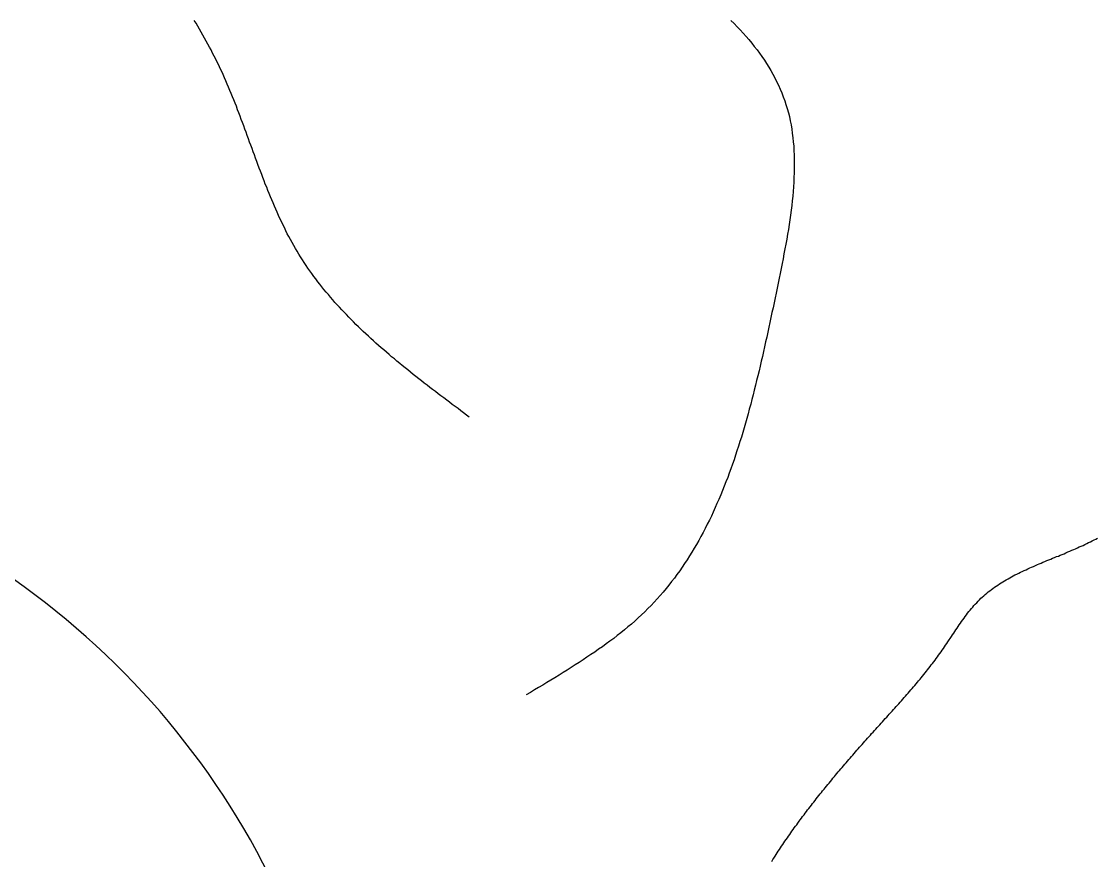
# Model space of a CAD drawing. Extents: x 443 to 1217, y -1921 to -677.
# Drawn here: x 689.31 to 695.22, y -879.96 to -875.35 of the extents above; entities that cross this region are included whole.
import ezdxf

# ---------------------------------------------------------------- set-up
doc = ezdxf.new("R2010")
doc.units = 0
doc.header["$MEASUREMENT"] = 0
doc.layers.add('1', color=7, linetype='CONTINUOUS')
doc.layers.add('3', color=8, linetype='CONTINUOUS')

msp = doc.modelspace()

# ---------------------------------------------------------------- linework, layer by layer
at = {"layer": '1', "color": 7}
for p, q in [((690.271, -875.3579), (690.2612, -875.3426)), ((690.2808, -875.3742), (690.271, -875.3579)), ((693.2103, -875.3437), (693.2277, -875.3601)), ((693.2277, -875.3601), (693.2451, -875.3775)), ((690.2895, -875.3906), (690.2808, -875.3742)), ((690.2993, -875.4069), (690.2895, -875.3906)), ((690.308, -875.4233), (690.2993, -875.4069)), ((690.3179, -875.4396), (690.308, -875.4233)), ((693.2451, -875.3775), (693.2615, -875.3949)), ((693.2615, -875.3949), (693.2778, -875.4124)), ((693.2778, -875.4124), (693.2942, -875.4309)), ((690.3266, -875.456), (690.3179, -875.4396)), ((690.3353, -875.4723), (690.3266, -875.456)), ((690.3451, -875.4887), (690.3353, -875.4723)), ((693.2942, -875.4309), (693.3094, -875.4483)), ((693.3094, -875.4483), (693.3247, -875.4669)), ((693.3247, -875.4669), (693.3389, -875.4854)), ((693.3389, -875.4854), (693.3541, -875.5039)), ((690.3538, -875.505), (690.3451, -875.4887)), ((690.3615, -875.5224), (690.3538, -875.505)), ((690.3702, -875.5388), (690.3615, -875.5224)), ((690.3789, -875.5551), (690.3702, -875.5388)), ((693.3541, -875.5039), (693.3672, -875.5224)), ((693.3672, -875.5224), (693.3814, -875.541)), ((693.3814, -875.541), (693.3944, -875.5606)), ((690.3876, -875.5726), (690.3789, -875.5551)), ((690.3952, -875.5889), (690.3876, -875.5726)), ((690.404, -875.6064), (690.3952, -875.5889)), ((693.3944, -875.5606), (693.4064, -875.5791)), ((693.4064, -875.5791), (693.4184, -875.5987)), ((693.4184, -875.5987), (693.4304, -875.6183)), ((690.4116, -875.6238), (690.404, -875.6064)), ((690.4192, -875.6401), (690.4116, -875.6238)), ((690.4268, -875.6576), (690.4192, -875.6401)), ((690.4345, -875.675), (690.4268, -875.6576)), ((693.4304, -875.6183), (693.4413, -875.638)), ((693.4413, -875.638), (693.4522, -875.6587)), ((693.4522, -875.6587), (693.462, -875.6783)), ((690.4421, -875.6925), (690.4345, -875.675)), ((690.4497, -875.7099), (690.4421, -875.6925)), ((690.4563, -875.7273), (690.4497, -875.7099)), ((693.462, -875.6783), (693.4718, -875.699)), ((693.4718, -875.699), (693.4816, -875.7197)), ((693.4816, -875.7197), (693.4903, -875.7404)), ((690.4639, -875.7448), (690.4563, -875.7273)), ((690.4715, -875.7622), (690.4639, -875.7448)), ((690.4781, -875.7796), (690.4715, -875.7622)), ((690.4857, -875.7971), (690.4781, -875.7796)), ((693.4903, -875.7404), (693.498, -875.7622)), ((693.498, -875.7622), (693.5067, -875.784)), ((690.4922, -875.8145), (690.4857, -875.7971)), ((690.4988, -875.833), (690.4922, -875.8145)), ((690.5053, -875.8505), (690.4988, -875.833)), ((693.5067, -875.784), (693.5132, -875.8047)), ((693.5132, -875.8047), (693.5198, -875.8265)), ((693.5198, -875.8265), (693.5263, -875.8494)), ((690.5129, -875.8679), (690.5053, -875.8505)), ((690.5195, -875.8864), (690.5129, -875.8679)), ((690.526, -875.9039), (690.5195, -875.8864)), ((693.5263, -875.8494), (693.5318, -875.8712)), ((693.5318, -875.8712), (693.5361, -875.8941)), ((693.5361, -875.8941), (693.5416, -875.917)), ((690.5326, -875.9213), (690.526, -875.9039)), ((690.5391, -875.9398), (690.5326, -875.9213)), ((690.5456, -875.9573), (690.5391, -875.9398)), ((690.5522, -875.9747), (690.5456, -875.9573)), ((693.5416, -875.917), (693.5448, -875.9398)), ((693.5448, -875.9398), (693.5481, -875.9627)), ((690.5587, -875.9932), (690.5522, -875.9747)), ((690.5652, -876.0107), (690.5587, -875.9932)), ((690.5718, -876.0281), (690.5652, -876.0107)), ((693.5481, -875.9627), (693.5514, -875.9867)), ((693.5514, -875.9867), (693.5535, -876.0096)), ((693.5535, -876.0096), (693.5557, -876.0336)), ((690.5783, -876.0466), (690.5718, -876.0281)), ((690.5849, -876.0641), (690.5783, -876.0466)), ((690.5914, -876.0815), (690.5849, -876.0641)), ((693.5557, -876.0336), (693.5568, -876.0575)), ((693.5568, -876.0575), (693.5579, -876.0826)), ((690.5979, -876.1), (690.5914, -876.0815)), ((690.6045, -876.1175), (690.5979, -876.1)), ((690.611, -876.1349), (690.6045, -876.1175)), ((690.6176, -876.1534), (690.611, -876.1349)), ((693.5579, -876.0826), (693.559, -876.1066)), ((693.559, -876.1066), (693.559, -876.1317)), ((693.559, -876.1317), (693.559, -876.1556)), ((690.6241, -876.1709), (690.6176, -876.1534)), ((690.6317, -876.1883), (690.6241, -876.1709)), ((690.6383, -876.2058), (690.6317, -876.1883)), ((693.5579, -876.1807), (693.5568, -876.2058)), ((693.559, -876.1556), (693.5579, -876.1807)), ((690.6448, -876.2232), (690.6383, -876.2058)), ((690.6513, -876.2417), (690.6448, -876.2232)), ((690.659, -876.2592), (690.6513, -876.2417)), ((693.5557, -876.2308), (693.5546, -876.257)), ((693.5568, -876.2058), (693.5557, -876.2308)), ((690.6655, -876.2766), (690.659, -876.2592)), ((690.6731, -876.294), (690.6655, -876.2766)), ((690.6797, -876.3115), (690.6731, -876.294)), ((690.6873, -876.3278), (690.6797, -876.3115)), ((693.5503, -876.3082), (693.547, -876.3333)), ((693.5525, -876.282), (693.5503, -876.3082)), ((693.5546, -876.257), (693.5525, -876.282)), ((690.6938, -876.3453), (690.6873, -876.3278)), ((690.7015, -876.3627), (690.6938, -876.3453)), ((690.7091, -876.3801), (690.7015, -876.3627)), ((693.5448, -876.3594), (693.5416, -876.3856)), ((693.547, -876.3333), (693.5448, -876.3594)), ((690.7167, -876.3965), (690.7091, -876.3801)), ((690.7244, -876.4139), (690.7167, -876.3965)), ((690.732, -876.4303), (690.7244, -876.4139)), ((690.7396, -876.4477), (690.732, -876.4303)), ((693.5383, -876.4117), (693.5339, -876.4379)), ((693.5416, -876.3856), (693.5383, -876.4117)), ((690.7483, -876.464), (690.7396, -876.4477)), ((690.756, -876.4804), (690.7483, -876.464)), ((690.7647, -876.4978), (690.756, -876.4804)), ((693.5263, -876.4913), (693.5219, -876.5174)), ((693.5307, -876.464), (693.5263, -876.4913)), ((693.5339, -876.4379), (693.5307, -876.464)), ((690.7723, -876.5142), (690.7647, -876.4978)), ((690.781, -876.5305), (690.7723, -876.5142)), ((690.7898, -876.5469), (690.781, -876.5305)), ((690.7985, -876.5632), (690.7898, -876.5469)), ((693.5176, -876.5436), (693.5121, -876.5709)), ((693.5219, -876.5174), (693.5176, -876.5436)), ((690.8083, -876.5785), (690.7985, -876.5632)), ((690.817, -876.5948), (690.8083, -876.5785)), ((690.8268, -876.6101), (690.817, -876.5948)), ((693.5078, -876.597), (693.5023, -876.6243)), ((693.5121, -876.5709), (693.5078, -876.597)), ((690.8355, -876.6264), (690.8268, -876.6101)), ((690.8453, -876.6417), (690.8355, -876.6264)), ((690.8551, -876.6569), (690.8453, -876.6417)), ((690.8649, -876.6733), (690.8551, -876.6569)), ((693.4969, -876.6515), (693.4925, -876.6777)), ((693.5023, -876.6243), (693.4969, -876.6515)), ((690.8758, -876.6886), (690.8649, -876.6733)), ((690.8857, -876.7038), (690.8758, -876.6886)), ((690.8966, -876.718), (690.8857, -876.7038)), ((690.9075, -876.7332), (690.8966, -876.718)), ((693.4871, -876.7049), (693.4816, -876.7321)), ((693.4925, -876.6777), (693.4871, -876.7049)), ((690.9184, -876.7485), (690.9075, -876.7332)), ((690.9292, -876.7627), (690.9184, -876.7485)), ((690.9401, -876.7779), (690.9292, -876.7627)), ((690.951, -876.7921), (690.9401, -876.7779)), ((693.4707, -876.7855), (693.4642, -876.8128)), ((693.4762, -876.7583), (693.4707, -876.7855)), ((693.4816, -876.7321), (693.4762, -876.7583)), ((690.963, -876.8063), (690.951, -876.7921)), ((690.9739, -876.8204), (690.963, -876.8063)), ((690.9859, -876.8346), (690.9739, -876.8204)), ((690.9979, -876.8488), (690.9859, -876.8346)), ((693.4587, -876.84), (693.4533, -876.8662)), ((693.4642, -876.8128), (693.4587, -876.84)), ((691.0099, -876.8629), (690.9979, -876.8488)), ((691.0219, -876.8771), (691.0099, -876.8629)), ((691.0339, -876.8913), (691.0219, -876.8771)), ((691.047, -876.9054), (691.0339, -876.8913)), ((693.4478, -876.8934), (693.4424, -876.9207)), ((693.4533, -876.8662), (693.4478, -876.8934)), ((691.0589, -876.9185), (691.047, -876.9054)), ((691.072, -876.9327), (691.0589, -876.9185)), ((691.084, -876.9458), (691.072, -876.9327)), ((691.0971, -876.9588), (691.084, -876.9458)), ((691.1102, -876.973), (691.0971, -876.9588)), ((693.4358, -876.9479), (693.4304, -876.9741)), ((693.4424, -876.9207), (693.4358, -876.9479)), ((691.1232, -876.9861), (691.1102, -876.973)), ((691.1363, -876.9992), (691.1232, -876.9861)), ((691.1494, -877.0122), (691.1363, -876.9992)), ((691.1636, -877.0253), (691.1494, -877.0122)), ((693.4249, -877.0013), (693.4195, -877.0286)), ((693.4304, -876.9741), (693.4249, -877.0013)), ((691.1766, -877.0384), (691.1636, -877.0253)), ((691.1897, -877.0515), (691.1766, -877.0384)), ((691.2039, -877.0645), (691.1897, -877.0515)), ((691.2181, -877.0776), (691.2039, -877.0645)), ((691.2311, -877.0896), (691.2181, -877.0776)), ((693.4075, -877.082), (693.401, -877.1081)), ((693.413, -877.0547), (693.4075, -877.082)), ((693.4195, -877.0286), (693.413, -877.0547)), ((691.2453, -877.1027), (691.2311, -877.0896)), ((691.2595, -877.1158), (691.2453, -877.1027)), ((691.2736, -877.1278), (691.2595, -877.1158)), ((691.2878, -877.1408), (691.2736, -877.1278)), ((691.302, -877.1528), (691.2878, -877.1408)), ((693.3955, -877.1354), (693.389, -877.1615)), ((693.401, -877.1081), (693.3955, -877.1354)), ((691.3172, -877.1648), (691.302, -877.1528)), ((691.3314, -877.1779), (691.3172, -877.1648)), ((691.3456, -877.1899), (691.3314, -877.1779)), ((691.3608, -877.2019), (691.3456, -877.1899)), ((693.3835, -877.1888), (693.377, -877.2149)), ((693.389, -877.1615), (693.3835, -877.1888)), ((691.375, -877.2149), (691.3608, -877.2019)), ((691.3902, -877.2269), (691.375, -877.2149)), ((691.4044, -877.2389), (691.3902, -877.2269)), ((691.4197, -877.2509), (691.4044, -877.2389)), ((691.4349, -877.2629), (691.4197, -877.2509)), ((693.3715, -877.2422), (693.365, -877.2683)), ((693.377, -877.2149), (693.3715, -877.2422)), ((691.4491, -877.2749), (691.4349, -877.2629)), ((691.4644, -877.2869), (691.4491, -877.2749)), ((691.4796, -877.2989), (691.4644, -877.2869)), ((691.4949, -877.3108), (691.4796, -877.2989)), ((691.5101, -877.3228), (691.4949, -877.3108)), ((693.3585, -877.2945), (693.3519, -877.3207)), ((693.365, -877.2683), (693.3585, -877.2945)), ((691.5254, -877.3348), (691.5101, -877.3228)), ((691.5406, -877.3468), (691.5254, -877.3348)), ((691.5559, -877.3588), (691.5406, -877.3468)), ((691.5712, -877.3697), (691.5559, -877.3588)), ((691.5864, -877.3817), (691.5712, -877.3697)), ((693.3389, -877.3741), (693.3323, -877.4002)), ((693.3454, -877.3468), (693.3389, -877.3741)), ((693.3519, -877.3207), (693.3454, -877.3468)), ((691.6017, -877.3937), (691.5864, -877.3817)), ((691.6169, -877.4057), (691.6017, -877.3937)), ((691.6333, -877.4166), (691.6169, -877.4057)), ((691.6485, -877.4285), (691.6333, -877.4166)), ((691.6638, -877.4405), (691.6485, -877.4285)), ((693.3258, -877.4253), (693.3192, -877.4514)), ((693.3323, -877.4002), (693.3258, -877.4253)), ((691.679, -877.4525), (691.6638, -877.4405)), ((691.6954, -877.4634), (691.679, -877.4525)), ((691.7107, -877.4754), (691.6954, -877.4634)), ((691.7259, -877.4874), (691.7107, -877.4754)), ((691.7412, -877.4983), (691.7259, -877.4874)), ((693.3116, -877.4776), (693.3051, -877.5037)), ((693.3192, -877.4514), (693.3116, -877.4776)), ((691.7575, -877.5103), (691.7412, -877.4983)), ((691.7728, -877.5223), (691.7575, -877.5103)), ((693.2909, -877.555), (693.2833, -877.58)), ((693.2974, -877.5288), (693.2909, -877.555)), ((693.3051, -877.5037), (693.2974, -877.5288)), ((693.2756, -877.6062), (693.268, -877.6313)), ((693.2833, -877.58), (693.2756, -877.6062)), ((693.2604, -877.6563), (693.2517, -877.6814)), ((693.268, -877.6313), (693.2604, -877.6563)), ((693.2353, -877.7315), (693.2277, -877.7566)), ((693.244, -877.7064), (693.2353, -877.7315)), ((693.2517, -877.6814), (693.244, -877.7064)), ((693.219, -877.7806), (693.2103, -877.8056)), ((693.2277, -877.7566), (693.219, -877.7806)), ((693.2015, -877.8296), (693.1928, -877.8536)), ((693.2103, -877.8056), (693.2015, -877.8296)), ((693.1743, -877.9015), (693.1645, -877.9255)), ((693.183, -877.8776), (693.1743, -877.9015)), ((693.1928, -877.8536), (693.183, -877.8776)), ((693.1547, -877.9495), (693.1449, -877.9735)), ((693.1645, -877.9255), (693.1547, -877.9495)), ((693.1242, -878.0192), (693.1133, -878.0432)), ((693.134, -877.9963), (693.1242, -878.0192)), ((693.1449, -877.9735), (693.134, -877.9963)), ((693.1035, -878.0661), (693.0926, -878.0879)), ((693.1133, -878.0432), (693.1035, -878.0661)), ((693.0697, -878.1337), (693.0577, -878.1555)), ((693.0806, -878.1108), (693.0697, -878.1337)), ((693.0926, -878.0879), (693.0806, -878.1108)), ((693.0337, -878.199), (693.0217, -878.2208)), ((693.0457, -878.1773), (693.0337, -878.199)), ((693.0577, -878.1555), (693.0457, -878.1773)), ((692.9966, -878.2633), (692.9836, -878.2841)), ((693.0086, -878.2426), (692.9966, -878.2633)), ((693.0217, -878.2208), (693.0086, -878.2426)), ((692.9705, -878.3059), (692.9563, -878.3266)), ((692.9836, -878.2841), (692.9705, -878.3059)), ((692.9291, -878.3669), (692.9138, -878.3865)), ((692.9432, -878.3462), (692.9291, -878.3669)), ((692.9563, -878.3266), (692.9432, -878.3462)), ((692.8844, -878.4257), (692.8691, -878.4453)), ((692.8997, -878.4061), (692.8844, -878.4257)), ((692.9138, -878.3865), (692.8997, -878.4061)), ((692.8386, -878.4835), (692.8223, -878.502)), ((692.8539, -878.4639), (692.8386, -878.4835)), ((692.8691, -878.4453), (692.8539, -878.4639)), ((692.7721, -878.5565), (692.7547, -878.5739)), ((692.7896, -878.538), (692.7721, -878.5565)), ((692.8059, -878.5205), (692.7896, -878.538)), ((692.8223, -878.502), (692.8059, -878.5205)), ((692.7198, -878.6088), (692.7013, -878.6252)), ((692.7373, -878.5914), (692.7198, -878.6088)), ((692.7547, -878.5739), (692.7373, -878.5914)), ((692.6446, -878.6742), (692.625, -878.6906)), ((692.6643, -878.659), (692.6446, -878.6742)), ((692.6828, -878.6426), (692.6643, -878.659)), ((692.7013, -878.6252), (692.6828, -878.6426)), ((692.5858, -878.7222), (692.5662, -878.7374)), ((692.6054, -878.7069), (692.5858, -878.7222)), ((692.625, -878.6906), (692.6054, -878.7069)), ((692.504, -878.7832), (692.4833, -878.7974)), ((692.5248, -878.7679), (692.504, -878.7832)), ((692.5455, -878.7527), (692.5248, -878.7679)), ((692.5662, -878.7374), (692.5455, -878.7527)), ((692.3983, -878.8551), (692.3765, -878.8693)), ((692.419, -878.841), (692.3983, -878.8551)), ((692.4408, -878.8268), (692.419, -878.841)), ((692.4626, -878.8126), (692.4408, -878.8268)), ((692.4833, -878.7974), (692.4626, -878.8126)), ((692.3101, -878.9118), (692.2883, -878.9249)), ((692.3329, -878.8976), (692.3101, -878.9118)), ((692.3547, -878.8835), (692.3329, -878.8976)), ((692.3765, -878.8693), (692.3547, -878.8835)), ((692.2207, -878.9663), (692.1989, -878.9794)), ((692.2436, -878.9532), (692.2207, -878.9663)), ((692.2665, -878.939), (692.2436, -878.9532)), ((692.2883, -878.9249), (692.2665, -878.939)), ((692.1313, -879.0208), (692.1084, -879.0339)), ((692.1531, -879.0066), (692.1313, -879.0208)), ((692.176, -878.9935), (692.1531, -879.0066)), ((692.1989, -878.9794), (692.176, -878.9935)), ((692.1084, -879.0339), (692.0856, -879.0469))]:
    msp.add_line(p, q, dxfattribs=at)
at = {"layer": '3', "color": 3}
for p, q in [((695.1872, -878.2067), (695.197, -878.2012)), ((695.197, -878.2012), (695.2068, -878.1958)), ((695.2068, -878.1958), (695.2166, -878.1914)), ((695.2166, -878.1914), (695.2264, -878.186)), ((695.0521, -878.2677), (695.063, -878.2623)), ((695.063, -878.2623), (695.0739, -878.2579)), ((695.0739, -878.2579), (695.0837, -878.2535)), ((695.0837, -878.2535), (695.0946, -878.2492)), ((695.0946, -878.2492), (695.1044, -878.2448)), ((695.1044, -878.2448), (695.1153, -878.2405)), ((695.1153, -878.2405), (695.1251, -878.235)), ((695.1251, -878.235), (695.136, -878.2307)), ((695.136, -878.2307), (695.1458, -878.2263)), ((695.1458, -878.2263), (695.1567, -878.2208)), ((695.1567, -878.2208), (695.1665, -878.2165)), ((695.1665, -878.2165), (695.1763, -878.211)), ((695.1763, -878.211), (695.1872, -878.2067)), ((694.9049, -878.3276), (694.9158, -878.3233)), ((694.9158, -878.3233), (694.9256, -878.3189)), ((694.9256, -878.3189), (694.9365, -878.3146)), ((694.9365, -878.3146), (694.9474, -878.3102)), ((694.9474, -878.3102), (694.9572, -878.3059)), ((694.9572, -878.3059), (694.9681, -878.3015)), ((694.9681, -878.3015), (694.979, -878.2971)), ((694.979, -878.2971), (694.9888, -878.2928)), ((694.9888, -878.2928), (694.9997, -878.2884)), ((694.9997, -878.2884), (695.0106, -878.2851)), ((695.0106, -878.2851), (695.0205, -878.2808)), ((695.0205, -878.2808), (695.0314, -878.2764)), ((695.0314, -878.2764), (695.0422, -878.2721)), ((695.0422, -878.2721), (695.0521, -878.2677)), ((694.7829, -878.3843), (694.7927, -878.3789)), ((694.7927, -878.3789), (694.8025, -878.3745)), ((694.8025, -878.3745), (694.8123, -878.3691)), ((694.8123, -878.3691), (694.8221, -878.3647)), ((694.8221, -878.3647), (694.833, -878.3603)), ((694.833, -878.3603), (694.8428, -878.3549)), ((694.8428, -878.3549), (694.8537, -878.3505)), ((694.8537, -878.3505), (694.8635, -878.3462)), ((694.8635, -878.3462), (694.8733, -878.3418)), ((694.8733, -878.3418), (694.8842, -878.3375)), ((694.8842, -878.3375), (694.8951, -878.332)), ((694.8951, -878.332), (694.9049, -878.3276)), ((694.6772, -878.4443), (694.687, -878.4377)), ((694.687, -878.4377), (694.6957, -878.4323)), ((694.6957, -878.4323), (694.7055, -878.4268)), ((694.7055, -878.4268), (694.7142, -878.4214)), ((694.7142, -878.4214), (694.724, -878.4159)), ((694.724, -878.4159), (694.7338, -878.4105)), ((694.7338, -878.4105), (694.7436, -878.405)), ((694.7436, -878.405), (694.7534, -878.3996)), ((694.7534, -878.3996), (694.7622, -878.3941)), ((694.7622, -878.3941), (694.772, -878.3887)), ((694.772, -878.3887), (694.7829, -878.3843)), ((694.6009, -878.5031), (694.6085, -878.4966)), ((694.6085, -878.4966), (694.6172, -878.4889)), ((694.6172, -878.4889), (694.6248, -878.4824)), ((694.6248, -878.4824), (694.6336, -878.4759)), ((694.6336, -878.4759), (694.6423, -878.4693)), ((694.6423, -878.4693), (694.651, -878.4628)), ((694.651, -878.4628), (694.6597, -878.4562)), ((694.6597, -878.4562), (694.6684, -878.4497)), ((694.6684, -878.4497), (694.6772, -878.4443)), ((694.5398, -878.5652), (694.5464, -878.5565)), ((694.5464, -878.5565), (694.554, -878.5489)), ((694.554, -878.5489), (694.5616, -878.5413)), ((694.5616, -878.5413), (694.5693, -878.5325)), ((694.5693, -878.5325), (694.5769, -878.5249)), ((694.5769, -878.5249), (694.5845, -878.5173)), ((694.5845, -878.5173), (694.5922, -878.5107)), ((694.5922, -878.5107), (694.6009, -878.5031)), ((694.4919, -878.6263), (694.4984, -878.6165)), ((694.4984, -878.6165), (694.505, -878.6077)), ((694.505, -878.6077), (694.5115, -878.599)), ((694.5115, -878.599), (694.5191, -878.5903)), ((694.5191, -878.5903), (694.5257, -878.5816)), ((694.5257, -878.5816), (694.5322, -878.5739)), ((694.5322, -878.5739), (694.5398, -878.5652)), ((694.4537, -878.6808), (694.4603, -878.672)), ((694.4603, -878.672), (694.4657, -878.6622)), ((694.4657, -878.6622), (694.4723, -878.6535)), ((694.4723, -878.6535), (694.4788, -878.6437)), ((694.4788, -878.6437), (694.4853, -878.635)), ((694.4853, -878.635), (694.4919, -878.6263)), ((694.4156, -878.7374), (694.4221, -878.7276)), ((694.4221, -878.7276), (694.4287, -878.7178)), ((694.4287, -878.7178), (694.4352, -878.7091)), ((694.4352, -878.7091), (694.4407, -878.6993)), ((694.4407, -878.6993), (694.4472, -878.6906)), ((694.4472, -878.6906), (694.4537, -878.6808)), ((694.372, -878.8028), (694.3785, -878.793)), ((694.3785, -878.793), (694.3851, -878.7843)), ((694.3851, -878.7843), (694.3905, -878.7745)), ((694.3905, -878.7745), (694.3971, -878.7647)), ((694.3971, -878.7647), (694.4036, -878.7559)), ((694.4036, -878.7559), (694.4102, -878.7461)), ((694.4102, -878.7461), (694.4156, -878.7374)), ((694.3328, -878.8573), (694.3393, -878.8475)), ((694.3393, -878.8475), (694.3459, -878.8388)), ((694.3459, -878.8388), (694.3524, -878.8301)), ((694.3524, -878.8301), (694.3589, -878.8202)), ((694.3589, -878.8202), (694.3655, -878.8115)), ((694.3655, -878.8115), (694.372, -878.8028)), ((694.2848, -878.9183), (694.2914, -878.9096)), ((694.2914, -878.9096), (694.299, -878.9009)), ((694.299, -878.9009), (694.3055, -878.8922)), ((694.3055, -878.8922), (694.3121, -878.8835)), ((694.3121, -878.8835), (694.3186, -878.8747)), ((694.3186, -878.8747), (694.3262, -878.866)), ((694.3262, -878.866), (694.3328, -878.8573)), ((694.2358, -878.9783), (694.2423, -878.9706)), ((694.2423, -878.9706), (694.2499, -878.9619)), ((694.2499, -878.9619), (694.2565, -878.9532)), ((694.2565, -878.9532), (694.2641, -878.9445)), ((694.2641, -878.9445), (694.2707, -878.9358)), ((694.2707, -878.9358), (694.2783, -878.9271)), ((694.2783, -878.9271), (694.2848, -878.9183)), ((694.1846, -879.0382), (694.1922, -879.0295)), ((694.1922, -879.0295), (694.1998, -879.0208)), ((694.1998, -879.0208), (694.2064, -879.0121)), ((694.2064, -879.0121), (694.214, -879.0044)), ((694.214, -879.0044), (694.2216, -878.9957)), ((694.2216, -878.9957), (694.2281, -878.987)), ((694.2281, -878.987), (694.2358, -878.9783)), ((694.1333, -879.096), (694.141, -879.0873)), ((694.141, -879.0873), (694.1486, -879.0796)), ((694.1486, -879.0796), (694.1562, -879.0709)), ((694.1562, -879.0709), (694.1628, -879.0622)), ((694.1628, -879.0622), (694.1704, -879.0546)), ((694.1704, -879.0546), (694.178, -879.0458)), ((694.178, -879.0458), (694.1846, -879.0382)), ((694.081, -879.1537), (694.0887, -879.145)), ((694.0887, -879.145), (694.0963, -879.1374)), ((694.0963, -879.1374), (694.1039, -879.1287)), ((694.1039, -879.1287), (694.1115, -879.121)), ((694.1115, -879.121), (694.1192, -879.1123)), ((694.1192, -879.1123), (694.1257, -879.1036)), ((694.1257, -879.1036), (694.1333, -879.096)), ((694.0287, -879.2115), (694.0363, -879.2028)), ((694.0363, -879.2028), (694.044, -879.1951)), ((694.044, -879.1951), (694.0516, -879.1864)), ((694.0516, -879.1864), (694.0592, -879.1777)), ((694.0592, -879.1777), (694.0669, -879.1701)), ((694.0669, -879.1701), (694.0745, -879.1614)), ((694.0745, -879.1614), (694.081, -879.1537)), ((693.9775, -879.2693), (693.984, -879.2605)), ((693.984, -879.2605), (693.9917, -879.2529)), ((693.9917, -879.2529), (693.9993, -879.2442)), ((693.9993, -879.2442), (694.0069, -879.2355)), ((694.0069, -879.2355), (694.0145, -879.2278)), ((694.0145, -879.2278), (694.0222, -879.2191)), ((694.0222, -879.2191), (694.0287, -879.2115)), ((693.9175, -879.3357), (693.9252, -879.327)), ((693.9252, -879.327), (693.9328, -879.3194)), ((693.9328, -879.3194), (693.9393, -879.3107)), ((693.9393, -879.3107), (693.947, -879.302)), ((693.947, -879.302), (693.9546, -879.2943)), ((693.9546, -879.2943), (693.9622, -879.2856)), ((693.9622, -879.2856), (693.9699, -879.2769)), ((693.9699, -879.2769), (693.9775, -879.2693)), ((693.8663, -879.3946), (693.8729, -879.3859)), ((693.8729, -879.3859), (693.8805, -879.3782)), ((693.8805, -879.3782), (693.8881, -879.3695)), ((693.8881, -879.3695), (693.8958, -879.3608)), ((693.8958, -879.3608), (693.9023, -879.3521)), ((693.9023, -879.3521), (693.9099, -879.3445)), ((693.9099, -879.3445), (693.9175, -879.3357)), ((693.8151, -879.4545), (693.8227, -879.4458)), ((693.8227, -879.4458), (693.8293, -879.4371)), ((693.8293, -879.4371), (693.8369, -879.4284)), ((693.8369, -879.4284), (693.8445, -879.4207)), ((693.8445, -879.4207), (693.8511, -879.412)), ((693.8511, -879.412), (693.8587, -879.4033)), ((693.8587, -879.4033), (693.8663, -879.3946)), ((693.7715, -879.5057), (693.7791, -879.497)), ((693.7791, -879.497), (693.7857, -879.4883)), ((693.7857, -879.4883), (693.7933, -879.4796)), ((693.7933, -879.4796), (693.8009, -879.4709)), ((693.8009, -879.4709), (693.8075, -879.4632)), ((693.8075, -879.4632), (693.8151, -879.4545)), ((693.7225, -879.5657), (693.729, -879.5581)), ((693.729, -879.5581), (693.7366, -879.5493)), ((693.7366, -879.5493), (693.7432, -879.5406)), ((693.7432, -879.5406), (693.7508, -879.5319)), ((693.7508, -879.5319), (693.7573, -879.5232)), ((693.7573, -879.5232), (693.765, -879.5145)), ((693.765, -879.5145), (693.7715, -879.5057)), ((693.6734, -879.6278), (693.68, -879.6191)), ((693.68, -879.6191), (693.6865, -879.6104)), ((693.6865, -879.6104), (693.6941, -879.6006)), ((693.6941, -879.6006), (693.7007, -879.5918)), ((693.7007, -879.5918), (693.7083, -879.5831)), ((693.7083, -879.5831), (693.7148, -879.5744)), ((693.7148, -879.5744), (693.7225, -879.5657)), ((693.6255, -879.6888), (693.632, -879.6801)), ((693.632, -879.6801), (693.6386, -879.6714)), ((693.6386, -879.6714), (693.6462, -879.6627)), ((693.6462, -879.6627), (693.6527, -879.654)), ((693.6527, -879.654), (693.6593, -879.6452)), ((693.6593, -879.6452), (693.6658, -879.6365)), ((693.6658, -879.6365), (693.6734, -879.6278)), ((693.5852, -879.7422), (693.5917, -879.7335)), ((693.5917, -879.7335), (693.5982, -879.7248)), ((693.5982, -879.7248), (693.6048, -879.7161)), ((693.6048, -879.7161), (693.6124, -879.7074)), ((693.6124, -879.7074), (693.6189, -879.6976)), ((693.6189, -879.6976), (693.6255, -879.6888)), ((693.5394, -879.8055), (693.5459, -879.7967)), ((693.5459, -879.7967), (693.5525, -879.788)), ((693.5525, -879.788), (693.559, -879.7782)), ((693.559, -879.7782), (693.5655, -879.7695)), ((693.5655, -879.7695), (693.5721, -879.7608)), ((693.5721, -879.7608), (693.5786, -879.752)), ((693.5786, -879.752), (693.5852, -879.7422)), ((693.5023, -879.861), (693.5078, -879.8512)), ((693.5078, -879.8512), (693.5143, -879.8425)), ((693.5143, -879.8425), (693.5209, -879.8327)), ((693.5209, -879.8327), (693.5274, -879.824)), ((693.5274, -879.824), (693.5339, -879.8153)), ((693.5339, -879.8153), (693.5394, -879.8055)), ((693.4587, -879.9253), (693.4653, -879.9155)), ((693.4653, -879.9155), (693.4707, -879.9068)), ((693.4707, -879.9068), (693.4773, -879.897)), ((693.4773, -879.897), (693.4838, -879.8883)), ((693.4838, -879.8883), (693.4892, -879.8785)), ((693.4892, -879.8785), (693.4958, -879.8698)), ((693.4958, -879.8698), (693.5023, -879.861)), ((693.4358, -879.9624), (693.4413, -879.9526)), ((693.4413, -879.9526), (693.4467, -879.9439)), ((693.4467, -879.9439), (693.4533, -879.9341)), ((693.4533, -879.9341), (693.4587, -879.9253))]:
    msp.add_line(p, q, dxfattribs=at)
at = {"layer": '3', "color": 3, "linetype": 'Continuous'}
msp.add_arc((686.7566, -882.0055), 4.3827, 241.06147, 63.74899, dxfattribs=at)

doc.saveas('drawing.dxf')
